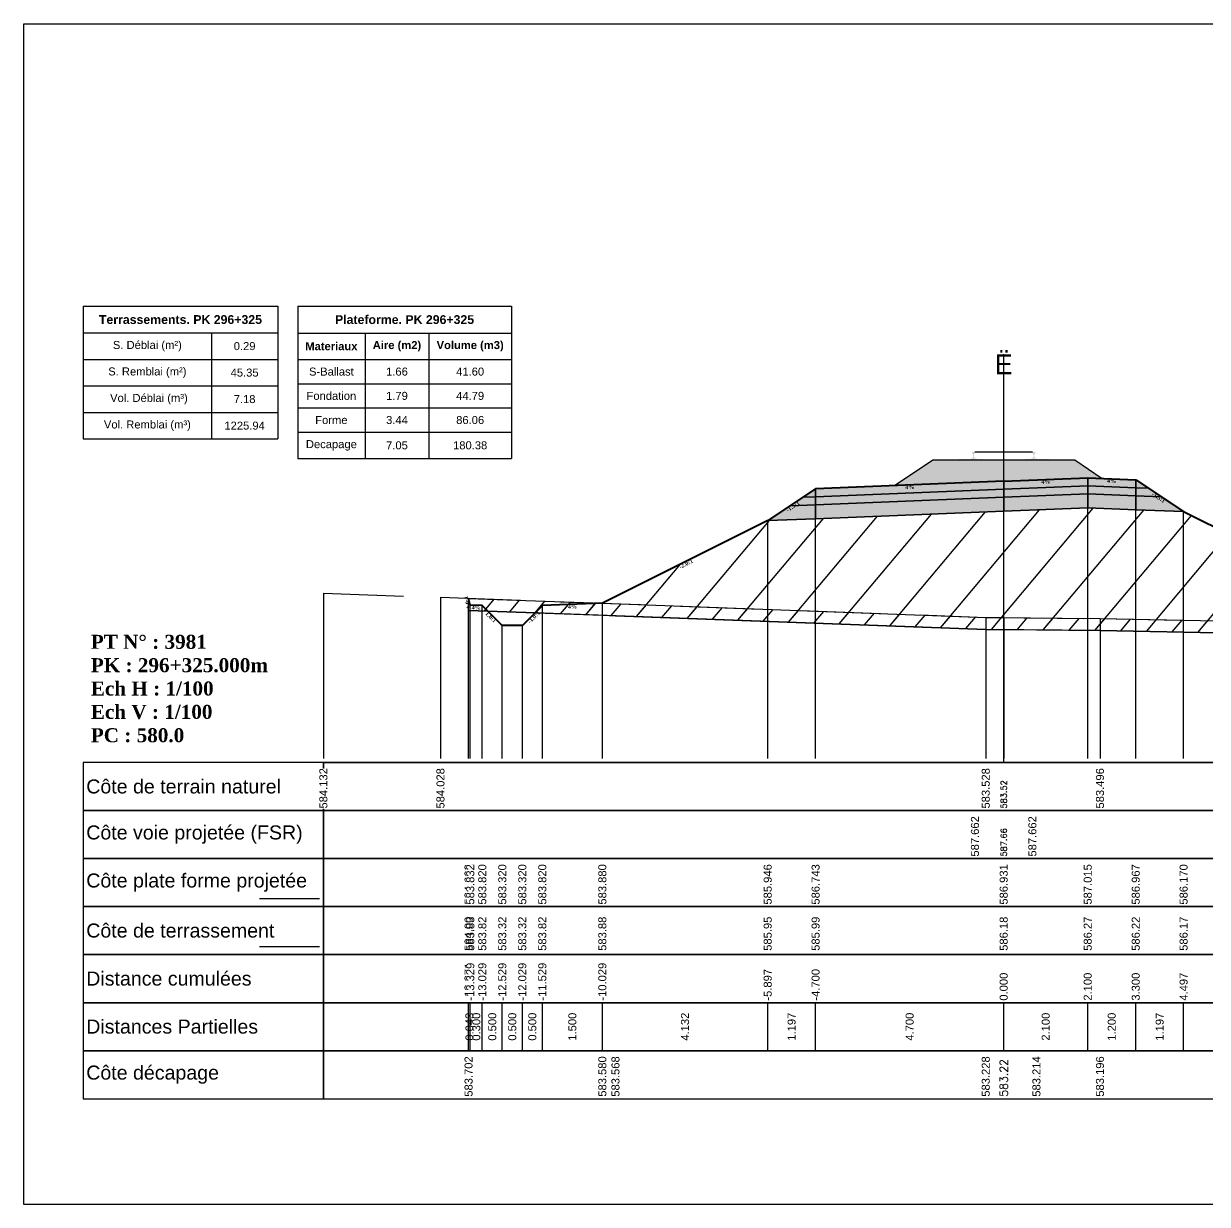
# Model space of a CAD drawing. Header units: millimetres. Extents: x 2762 to 3076, y 916 to 3305.
# Drawn here: x 2950.21 to 2979.79, y 2343.65 to 2373.15 of the extents above; entities that cross this region are included whole.
import ezdxf

# ---------------------------------------------------------------- set-up
doc = ezdxf.new("R2010")
doc.units = ezdxf.units.MM
doc.header["$LTSCALE"] = 2
doc.linetypes.add('CACHE', pattern=[9.525, 6.35, -3.175])
doc.linetypes.add('DASHED', pattern=[0.75, 0.5, -0.25])
for name, color, linetype in [('C-ANNO-TABL', 1, 'Continuous'), ('C-ANNO-TABL-TEXT', 150, 'Continuous'), ('C-ANNO-TABL-TITL', 150, 'Continuous'), ('C-ANNO-TABL-TTBL', 5, 'Continuous'), ('C-ROAD-CORR', 5, 'Continuous'), ('C-ROAD-SCTN', 7, 'Continuous')]:
    doc.layers.add(name, color=color, linetype=linetype)
doc.styles.add('ARIAL', font='arial.ttf')
doc.styles.add('C3D_Etiquette', font='romans.shx')
doc.styles.add('C3D_Profil_Travers', font='romans.shx')
doc.styles.get("Standard").update_dxf_attribs({"font": 'arial.ttf'})

msp = doc.modelspace()

# ---------------------------------------------------------------- hatches: boundary and pattern name
at = {"linetype": 'Continuous', "lineweight": -3}
msp.add_hatch(color=254, dxfattribs=at).paths.add_polyline_path([(2973.487, 2362.063), (2973.487, 2362.248), (2973.602, 2362.269), (2973.95, 2362.269), (2973.95, 2362.274), (2973.876, 2362.274), (2973.876, 2362.284), (2973.877, 2362.285), (2973.879, 2362.286), (2973.88, 2362.286), (2973.9, 2362.288), (2973.903, 2362.288), (2973.906, 2362.29), (2973.934, 2362.3), (2973.937, 2362.301), (2973.938, 2362.303), (2973.939, 2362.304), (2973.94, 2362.308), (2973.941, 2362.315), (2973.942, 2362.324), (2973.943, 2362.335), (2973.943, 2362.358), (2973.942, 2362.374), (2973.942, 2362.381), (2973.941, 2362.387), (2973.94, 2362.391), (2973.94, 2362.393), (2973.939, 2362.397), (2973.938, 2362.398), (2973.937, 2362.4), (2973.936, 2362.401), (2973.935, 2362.402), (2973.919, 2362.407), (2973.917, 2362.409), (2973.916, 2362.41), (2973.915, 2362.411), (2973.915, 2362.414), (2973.915, 2362.432), (2973.916, 2362.436), (2973.917, 2362.439), (2973.919, 2362.441), (2973.921, 2362.443), (2973.924, 2362.444), (2973.925, 2362.444), (2973.929, 2362.445), (2973.933, 2362.446), (2973.936, 2362.446), (2973.94, 2362.446), (2973.945, 2362.446), (2973.948, 2362.446), (2973.951, 2362.446), (2973.955, 2362.446), (2973.958, 2362.446), (2973.962, 2362.446), (2973.967, 2362.446), (2973.97, 2362.446), (2973.974, 2362.445), (2973.978, 2362.444), (2973.979, 2362.444), (2973.981, 2362.443), (2973.984, 2362.441), (2973.986, 2362.439), (2973.987, 2362.436), (2973.987, 2362.432), (2973.987, 2362.414), (2973.987, 2362.411), (2973.987, 2362.41), (2973.986, 2362.409), (2973.984, 2362.407), (2973.968, 2362.402), (2973.967, 2362.401), (2973.965, 2362.4), (2973.964, 2362.398), (2973.964, 2362.397), (2973.963, 2362.393), (2973.962, 2362.391), (2973.962, 2362.387), (2973.961, 2362.381), (2973.96, 2362.374), (2973.96, 2362.358), (2973.96, 2362.335), (2973.961, 2362.324), (2973.962, 2362.315), (2973.963, 2362.308), (2973.964, 2362.304), (2973.965, 2362.303), (2973.966, 2362.301), (2973.968, 2362.3), (2973.997, 2362.29), (2974, 2362.288), (2974.003, 2362.288), (2974.023, 2362.286), (2974.024, 2362.286), (2974.025, 2362.285), (2974.026, 2362.284), (2974.026, 2362.274), (2973.952, 2362.274), (2973.952, 2362.269), (2974.156, 2362.269), (2974.288, 2362.238), (2975.122, 2362.238), (2975.253, 2362.269), (2975.457, 2362.269), (2975.457, 2362.274), (2975.383, 2362.274), (2975.383, 2362.284), (2975.384, 2362.285), (2975.386, 2362.286), (2975.387, 2362.286), (2975.407, 2362.288), (2975.41, 2362.288), (2975.413, 2362.29), (2975.441, 2362.3), (2975.444, 2362.301), (2975.445, 2362.303), (2975.446, 2362.304), (2975.447, 2362.308), (2975.448, 2362.315), (2975.449, 2362.324), (2975.45, 2362.335), (2975.45, 2362.358), (2975.449, 2362.374), (2975.449, 2362.381), (2975.448, 2362.387), (2975.447, 2362.391), (2975.447, 2362.393), (2975.446, 2362.397), (2975.445, 2362.398), (2975.444, 2362.4), (2975.443, 2362.401), (2975.442, 2362.402), (2975.426, 2362.407), (2975.424, 2362.409), (2975.423, 2362.41), (2975.422, 2362.411), (2975.422, 2362.414), (2975.422, 2362.432), (2975.423, 2362.436), (2975.424, 2362.439), (2975.426, 2362.441), (2975.428, 2362.443), (2975.431, 2362.444), (2975.432, 2362.444), (2975.436, 2362.445), (2975.44, 2362.446), (2975.443, 2362.446), (2975.447, 2362.446), (2975.452, 2362.446), (2975.455, 2362.446), (2975.458, 2362.446), (2975.462, 2362.446), (2975.465, 2362.446), (2975.469, 2362.446), (2975.474, 2362.446), (2975.477, 2362.446), (2975.481, 2362.445), (2975.485, 2362.444), (2975.486, 2362.444), (2975.488, 2362.443), (2975.491, 2362.441), (2975.493, 2362.439), (2975.494, 2362.436), (2975.494, 2362.432), (2975.494, 2362.414), (2975.494, 2362.411), (2975.494, 2362.41), (2975.493, 2362.409), (2975.491, 2362.407), (2975.475, 2362.402), (2975.474, 2362.401), (2975.472, 2362.4), (2975.471, 2362.398), (2975.471, 2362.397), (2975.47, 2362.393), (2975.469, 2362.391), (2975.469, 2362.387), (2975.468, 2362.381), (2975.467, 2362.374), (2975.467, 2362.358), (2975.467, 2362.335), (2975.468, 2362.324), (2975.469, 2362.315), (2975.47, 2362.308), (2975.471, 2362.304), (2975.472, 2362.303), (2975.473, 2362.301), (2975.475, 2362.3), (2975.504, 2362.29), (2975.507, 2362.288), (2975.51, 2362.288), (2975.53, 2362.286), (2975.531, 2362.286), (2975.532, 2362.285), (2975.533, 2362.284), (2975.533, 2362.274), (2975.459, 2362.274), (2975.459, 2362.269), (2975.807, 2362.269), (2975.922, 2362.248), (2975.922, 2362.063)])
h = msp.add_hatch(dxfattribs=at)
h.set_pattern_fill('GRAVEL', color=252, scale=0.009, style=0)
h.set_pattern_definition([(228.0128, (2972.136781, 2361.83464), (-1.8288, -2.0574), [0.030755, -3.0447435]), (184.96974, (2972.116207, 2361.81178), (2.743199999, 0.228600013), [0.0527764, -5.2248644]), (132.51045, (2972.063629, 2361.807208), (2.286, -2.5146), [0.0372133, -3.684125]), (267.2737, (2971.974475, 2361.750058), (0.2286, 4.572), [0.0480604, -4.7579794]), (292.83365, (2971.972189, 2361.702052), (-1.143, 2.7432), [0.047127, -4.6655827]), (357.2737, (2971.990477, 2361.658618), (-4.572, 0.2286), [0.0480604, -4.7579794]), (37.69424, (2972.038483, 2361.656332), (-2.9718, -2.286), [0.0635574, -6.2921804]), (72.25533, (2972.088775, 2361.695194), (1.6002, 5.0292), [0.0600048, -5.940473]), (121.42957, (2972.107063, 2361.752344), (-1.8288, 2.9718), [0.048223, -4.774099]), (175.23636, (2972.081917, 2361.793492), (2.5146, -0.2286), [0.055054, -2.697654]), (222.39744, (2972.027053, 2361.798064), (-2.7432, -2.5146), [0.071197, -7.0485095]), (138.81407, (2972.20079, 2361.747772), (-1.6002, 1.3716), [0.0243004, -2.405751]), (171.46923, (2972.182501, 2361.763774), (2.9718, -0.4572), [0.0462314, -4.5769175]), (225, (2972.13678, 2361.77063), (-3e-17, -0.2286), [0.032329, -0.29096]), (203.1986, (2972.12078, 2361.798064), (1.143, 0.4572), [0.01741, -1.723556]), (291.8014, (2972.104777, 2361.791206), (-0.2286, 0.6858), [0.024621, -1.206428]), (30.9638, (2972.11392, 2361.768346), (0.6858, 0.4572), [0.039989, -1.292967]), (161.565, (2972.14821, 2361.78892), (0.4572, -0.2286), [0.028916, -0.693981]), (16.38954, (2971.972189, 2361.791206), (2.286, 0.6858), [0.040508, -4.0102944]), (70.34618, (2972.011051, 2361.802636), (-0.9144, -2.5146), [0.033984, -3.3643994]), (293.1986, (2972.14821, 2361.83464), (-0.4572, 1.143), [0.034819, -1.7061465]), (343.61046, (2972.161927, 2361.802636), (-2.286, 0.6858), [0.040508, -4.0102944]), (339.44395, (2971.97219, 2361.649474), (-1.143, 0.4572), [0.039063, -1.914096]), (294.77514, (2972.008765, 2361.635758), (-1.143, 2.5146), [0.0327305, -3.2403234]), (66.8014, (2972.150497, 2361.60604), (0.4572, 1.143), [0.034819, -1.7061465]), (17.35402, (2972.164213, 2361.638044), (-2.9718, -0.9144), [0.0383204, -3.793714]), (69.44395, (2972.038483, 2361.60604), (-0.4572, -1.143), [0.0195316, -1.933628]), (101.3099, (2972.13678, 2361.60604), (-0.2286, 0.9144), [0.011656, -1.1539795]), (165.9638, (2972.134495, 2361.61747), (0.6858, -0.2286), [0.047127, -0.895415]), (186.009, (2972.088775, 2361.6289), (2.286, 0.2286), [0.043674, -4.323723]), (303.69, (2972.11392, 2361.74777), (-0.2286, 0.4572), [0.032969, -0.79126]), (353.15723, (2972.132209, 2361.72034), (3.8862, -0.4572), [0.05756, -5.698441]), (60.9454, (2972.18936, 2361.713482), (-0.9144, -1.6002), [0.023536, -2.330045]), (90, (2972.2008, 2361.73406), (-0.2286, 0.2286), [0.013716, -0.214884]), (120.25644, (2972.084203, 2361.635758), (0.9144, -1.6002), [0.031758, -3.1440547]), (48.0128, (2972.068201, 2361.66319), (1.8288, 2.0574), [0.06151, -3.0139886]), (0, (2972.10935, 2361.7089), (0.2286, 0.2286), [0.059436, -0.169164]), (325.30485, (2972.168785, 2361.70891), (2.286, -1.6002), [0.036145, -3.5783385]), (254.0546, (2972.198503, 2361.688336), (-0.2286, -0.9144), [0.033285, -1.6309485]), (207.64598, (2972.189359, 2361.656332), (-4.3434, -2.286), [0.054193, -5.365122]), (175.42608, (2972.141353, 2361.631186), (-2.9718, 0.2286), [0.0573327, -5.675926])])
h.paths.add_polyline_path([(2971.972, 2361.606), (2972.93, 2362.244), (2976.48, 2362.244), (2977.169, 2361.785), (2976.805, 2361.799)])
h = msp.add_hatch(color=11, dxfattribs=at)
h.paths.add_polyline_path([(2978.005, 2361.551), (2978.005, 2361.751), (2978.324, 2361.539)])
h.paths.add_polyline_path([(2976.805, 2361.599), (2976.805, 2361.799), (2978.005, 2361.751), (2978.005, 2361.551)])
h.paths.add_polyline_path([(2974.705, 2361.515), (2974.705, 2361.715), (2976.805, 2361.799), (2976.805, 2361.599)])
h.paths.add_polyline_path([(2970.005, 2361.327), (2970.005, 2361.527), (2974.705, 2361.715), (2974.705, 2361.515)])
h.paths.add_polyline_path([(2969.685, 2361.315), (2970.005, 2361.527), (2970.005, 2361.327)])
h = msp.add_hatch(color=30, dxfattribs=at)
h.paths.add_polyline_path([(2978.005, 2361.351), (2978.005, 2361.551), (2978.324, 2361.539), (2978.643, 2361.326)])
h.paths.add_polyline_path([(2976.805, 2361.399), (2976.805, 2361.599), (2978.005, 2361.551), (2978.005, 2361.351)])
h.paths.add_polyline_path([(2974.705, 2361.315), (2974.705, 2361.515), (2976.805, 2361.599), (2976.805, 2361.399)])
h.paths.add_polyline_path([(2970.005, 2361.127), (2970.005, 2361.327), (2974.705, 2361.515), (2974.705, 2361.315)])
h.paths.add_polyline_path([(2969.366, 2361.102), (2969.685, 2361.315), (2970.005, 2361.327), (2970.005, 2361.127)])
h = msp.add_hatch(color=83, dxfattribs=at)
h.paths.add_polyline_path([(2978.005, 2361.001), (2978.005, 2361.351), (2978.643, 2361.326), (2979.201, 2360.953)])
h.paths.add_polyline_path([(2976.805, 2361.049), (2976.805, 2361.399), (2978.005, 2361.351), (2978.005, 2361.001)])
h.paths.add_polyline_path([(2974.705, 2360.965), (2974.705, 2361.315), (2976.805, 2361.399), (2976.805, 2361.049)])
h.paths.add_polyline_path([(2970.005, 2360.777), (2970.005, 2361.127), (2974.705, 2361.315), (2974.705, 2360.965)])
h.paths.add_polyline_path([(2968.808, 2360.729), (2969.366, 2361.102), (2970.005, 2361.127), (2970.005, 2360.777)])
h = msp.add_hatch(dxfattribs=at)
h.set_pattern_fill('_U', color=3, angle=50, style=0, pattern_type=0)
h.set_pattern_definition([(50, (2962.9977, 2358.4252), (-0.766044, 0.642788), [])])
h.paths.add_polyline_path([(2962.998, 2358.425), (2963.176, 2358.604), (2964.676, 2358.664), (2968.808, 2360.729), (2976.805, 2361.049), (2979.201, 2360.953), (2984.824, 2358.142), (2984.824, 2357.842), (2977.111, 2357.98), (2974.257, 2358.012)])
h.paths.add_polyline_path([(2961.333, 2358.486), (2961.333, 2358.786), (2961.376, 2358.616), (2961.676, 2358.604), (2961.811, 2358.469)])
h = msp.add_hatch(dxfattribs=at)
h.set_pattern_fill('_U', color=150, scale=0.5, angle=50, style=0, pattern_type=0)
h.set_pattern_definition([(50, (2962.9977, 2358.4252), (-0.383022, 0.321394), [])])
h.paths.add_polyline_path([(2962.998, 2358.425), (2963.176, 2358.604), (2964.676, 2358.664), (2974.257, 2358.312), (2977.111, 2358.28), (2984.824, 2358.142), (2984.824, 2357.842), (2977.111, 2357.98), (2974.257, 2358.012)])
h.paths.add_polyline_path([(2961.333, 2358.786), (2964.676, 2358.664), (2963.176, 2358.604), (2962.998, 2358.425), (2961.811, 2358.469), (2961.676, 2358.604), (2961.376, 2358.616)])
h.paths.add_polyline_path([(2961.333, 2358.486), (2961.333, 2358.786), (2961.376, 2358.616), (2961.676, 2358.604), (2961.811, 2358.469)])

# ---------------------------------------------------------------- linework, layer by layer
at = {"color": 7, "linetype": 'Continuous', "lineweight": -3}
for p, q in [((2974.705, 2354.684), (2974.705, 2364.884)), ((2957.704, 2354.684), (2991.706, 2354.684)), ((2961.333, 2347.484), (2961.333, 2348.684)), ((2961.376, 2347.484), (2961.376, 2348.684)), ((2961.376, 2347.484), (2961.376, 2348.684)), ((2961.676, 2347.484), (2961.676, 2348.684)), ((2961.676, 2347.484), (2961.676, 2348.684)), ((2962.176, 2347.484), (2962.176, 2348.684)), ((2962.176, 2347.484), (2962.176, 2348.684)), ((2962.676, 2347.484), (2962.676, 2348.684)), ((2962.676, 2347.484), (2962.676, 2348.684)), ((2963.176, 2347.484), (2963.176, 2348.684)), ((2963.176, 2347.484), (2963.176, 2348.684)), ((2964.676, 2347.484), (2964.676, 2348.684)), ((2964.676, 2347.484), (2964.676, 2348.684)), ((2968.808, 2347.484), (2968.808, 2348.684)), ((2968.808, 2347.484), (2968.808, 2348.684)), ((2970.005, 2347.484), (2970.005, 2348.684)), ((2970.005, 2347.484), (2970.005, 2348.684)), ((2974.705, 2347.484), (2974.705, 2348.684)), ((2974.705, 2347.484), (2974.705, 2348.684)), ((2976.805, 2347.484), (2976.805, 2348.684)), ((2976.805, 2347.484), (2976.805, 2348.684)), ((2978.005, 2347.484), (2978.005, 2348.684)), ((2978.005, 2347.484), (2978.005, 2348.684)), ((2979.201, 2347.484), (2979.201, 2348.684)), ((2979.201, 2347.484), (2979.201, 2348.684))]:
    msp.add_line(p, q, dxfattribs=at)
at = {"color": 251, "linetype": 'Continuous', "lineweight": -3}
for p, q in [((2971.972, 2361.606), (2972.93, 2362.244)), ((2972.93, 2362.244), (2976.48, 2362.244)), ((2976.48, 2362.244), (2977.169, 2361.785)), ((2976.805, 2361.799), (2971.972, 2361.606)), ((2974.705, 2361.715), (2976.805, 2361.799)), ((2977.169, 2361.785), (2976.805, 2361.799)), ((2976.805, 2361.599), (2976.805, 2361.799)), ((2976.805, 2361.799), (2978.005, 2361.751)), ((2976.805, 2361.799), (2976.805, 2361.599)), ((2969.685, 2361.315), (2970.005, 2361.527)), ((2970.005, 2361.527), (2974.705, 2361.715)), ((2970.005, 2361.327), (2970.005, 2361.527)), ((2970.005, 2361.527), (2970.005, 2361.327)), ((2974.705, 2361.515), (2970.005, 2361.327)), ((2974.705, 2361.515), (2974.705, 2361.715)), ((2974.705, 2361.715), (2974.705, 2361.515)), ((2976.805, 2361.599), (2974.705, 2361.515)), ((2978.005, 2361.551), (2976.805, 2361.599)), ((2978.005, 2361.551), (2978.005, 2361.751)), ((2978.005, 2361.751), (2978.324, 2361.539)), ((2978.005, 2361.751), (2978.005, 2361.551)), ((2978.324, 2361.539), (2978.005, 2361.551)), ((2970.005, 2361.327), (2969.685, 2361.315))]:
    msp.add_line(p, q, dxfattribs=at)
at = {"color": 53, "linetype": 'Continuous', "lineweight": -3}
for p, q in [((2970.005, 2361.327), (2974.705, 2361.515)), ((2974.705, 2361.515), (2976.805, 2361.599)), ((2974.705, 2361.315), (2974.705, 2361.515)), ((2974.705, 2361.515), (2974.705, 2361.315)), ((2976.805, 2361.399), (2976.805, 2361.599)), ((2976.805, 2361.599), (2978.005, 2361.551)), ((2976.805, 2361.599), (2976.805, 2361.399)), ((2978.005, 2361.351), (2978.005, 2361.551)), ((2978.005, 2361.551), (2978.324, 2361.539)), ((2978.005, 2361.551), (2978.005, 2361.351)), ((2978.324, 2361.539), (2978.643, 2361.326)), ((2969.366, 2361.102), (2969.685, 2361.315)), ((2969.685, 2361.315), (2970.005, 2361.327)), ((2970.005, 2361.127), (2970.005, 2361.327)), ((2970.005, 2361.327), (2970.005, 2361.127)), ((2974.705, 2361.315), (2970.005, 2361.127)), ((2970.005, 2361.127), (2974.705, 2361.315)), ((2976.805, 2361.399), (2974.705, 2361.315)), ((2974.705, 2361.315), (2976.805, 2361.399)), ((2974.705, 2360.965), (2974.705, 2361.315)), ((2974.705, 2361.315), (2974.705, 2360.965)), ((2978.005, 2361.351), (2976.805, 2361.399)), ((2976.805, 2361.049), (2976.805, 2361.399)), ((2976.805, 2361.399), (2978.005, 2361.351)), ((2976.805, 2361.399), (2976.805, 2361.049)), ((2978.643, 2361.326), (2978.005, 2361.351)), ((2978.005, 2361.001), (2978.005, 2361.351)), ((2978.005, 2361.351), (2978.643, 2361.326)), ((2978.005, 2361.351), (2978.005, 2361.001)), ((2978.643, 2361.326), (2979.201, 2360.953)), ((2968.808, 2360.729), (2969.366, 2361.102)), ((2970.005, 2361.127), (2969.366, 2361.102)), ((2969.366, 2361.102), (2970.005, 2361.127)), ((2970.005, 2360.777), (2970.005, 2361.127)), ((2970.005, 2361.127), (2970.005, 2360.777)), ((2974.705, 2360.965), (2970.005, 2360.777)), ((2976.805, 2361.049), (2974.705, 2360.965)), ((2978.005, 2361.001), (2976.805, 2361.049)), ((2979.201, 2360.953), (2978.005, 2361.001)), ((2970.005, 2360.777), (2968.808, 2360.729))]:
    msp.add_line(p, q, dxfattribs=at)
at = {"color": 253, "linetype": 'Continuous', "lineweight": -3}
for p, q in [((2968.808, 2360.729), (2976.805, 2361.049)), ((2976.805, 2361.049), (2979.201, 2360.953)), ((2979.201, 2360.953), (2984.824, 2358.142)), ((2964.676, 2358.664), (2968.808, 2360.729)), ((2961.333, 2358.786), (2964.676, 2358.664)), ((2961.376, 2358.616), (2961.333, 2358.786)), ((2961.333, 2358.486), (2961.333, 2358.786)), ((2961.333, 2358.786), (2961.376, 2358.616)), ((2961.333, 2358.486), (2961.333, 2358.786)), ((2961.333, 2358.786), (2961.376, 2358.616)), ((2961.676, 2358.604), (2961.376, 2358.616)), ((2961.376, 2358.616), (2961.676, 2358.604)), ((2961.376, 2358.616), (2961.676, 2358.604)), ((2961.811, 2358.469), (2961.676, 2358.604)), ((2961.676, 2358.604), (2961.811, 2358.469)), ((2961.676, 2358.604), (2961.811, 2358.469)), ((2962.998, 2358.425), (2963.176, 2358.604)), ((2963.176, 2358.604), (2962.998, 2358.425)), ((2962.998, 2358.425), (2963.176, 2358.604)), ((2963.176, 2358.604), (2964.676, 2358.664)), ((2964.676, 2358.664), (2963.176, 2358.604)), ((2963.176, 2358.604), (2964.676, 2358.664)), ((2964.676, 2358.664), (2974.257, 2358.312)), ((2961.811, 2358.469), (2961.333, 2358.486)), ((2961.811, 2358.469), (2961.333, 2358.486)), ((2962.998, 2358.425), (2961.811, 2358.469)), ((2961.811, 2358.469), (2962.998, 2358.425)), ((2962.176, 2358.104), (2961.811, 2358.469)), ((2962.998, 2358.425), (2962.676, 2358.104)), ((2974.257, 2358.012), (2962.998, 2358.425)), ((2974.257, 2358.012), (2962.998, 2358.425)), ((2974.257, 2358.312), (2977.111, 2358.28)), ((2977.111, 2358.28), (2984.824, 2358.142)), ((2962.676, 2358.104), (2962.176, 2358.104)), ((2977.111, 2357.98), (2974.257, 2358.012)), ((2977.111, 2357.98), (2974.257, 2358.012)), ((2984.824, 2357.842), (2977.111, 2357.98)), ((2984.824, 2357.842), (2977.111, 2357.98))]:
    msp.add_line(p, q, dxfattribs=at)
at = {"color": 8, "linetype": 'CACHE', "lineweight": -3}
for p, q in [((2974.705, 2354.784), (2974.705, 2360.965)), ((2974.705, 2354.784), (2974.705, 2360.965)), ((2976.805, 2354.784), (2976.805, 2361.049)), ((2978.005, 2354.784), (2978.005, 2361.001)), ((2979.201, 2354.784), (2979.201, 2360.953)), ((2968.808, 2354.784), (2968.808, 2360.729)), ((2970.005, 2354.784), (2970.005, 2360.777)), ((2961.333, 2354.784), (2961.333, 2358.786)), ((2961.376, 2354.784), (2961.376, 2358.616)), ((2961.676, 2354.784), (2961.676, 2358.604)), ((2963.176, 2354.784), (2963.176, 2358.604)), ((2964.676, 2354.784), (2964.676, 2358.664)), ((2962.176, 2354.784), (2962.176, 2358.104)), ((2962.676, 2354.784), (2962.676, 2358.104))]:
    msp.add_line(p, q, dxfattribs=at)
at = {"color": 105, "linetype": 'DASHED', "lineweight": -3, "ltscale": 2}
for p, q in [((2957.705, 2358.915), (2960.631, 2358.812)), ((2960.631, 2358.812), (2974.257, 2358.312)), ((2974.257, 2358.312), (2974.705, 2358.307)), ((2974.705, 2358.307), (2977.111, 2358.28)), ((2977.111, 2358.28), (2991.705, 2358.02))]:
    msp.add_line(p, q, dxfattribs=at)
at = {"color": 98, "linetype": 'CACHE', "lineweight": -3}
for p, q in [((2957.705, 2358.915), (2957.705, 2354.784)), ((2960.631, 2358.812), (2960.631, 2354.784)), ((2974.257, 2358.312), (2974.257, 2354.784)), ((2974.705, 2358.307), (2974.705, 2354.784)), ((2977.111, 2358.28), (2977.111, 2354.784))]:
    msp.add_line(p, q, dxfattribs=at)
at = {"color": 6, "linetype": 'Continuous', "lineweight": -3}
for p, q in [((2961.333, 2358.486), (2964.676, 2358.364)), ((2964.676, 2358.364), (2965.004, 2358.352)), ((2965.004, 2358.352), (2974.257, 2358.012)), ((2974.257, 2358.012), (2974.705, 2358.007)), ((2974.705, 2358.007), (2975.524, 2357.997)), ((2975.524, 2357.997), (2977.111, 2357.98)), ((2977.111, 2357.98), (2984.824, 2357.842))]:
    msp.add_line(p, q, dxfattribs=at)
at = {"color": 154, "linetype": 'Continuous', "lineweight": -3}
msp.add_line((2956.104, 2351.284), (2957.604, 2351.284), dxfattribs=at)
at = {"color": 1, "linetype": 'Continuous', "lineweight": -3}
msp.add_line((2956.104, 2350.084), (2957.604, 2350.084), dxfattribs=at)
at = {"color": 7, "linetype": 'Continuous', "lineweight": -3}
for points in [[(2957.704, 2353.484), (2957.704, 2354.684), (2951.704, 2354.684), (2951.704, 2353.484)], [(2957.704, 2353.484), (2991.706, 2353.484), (2991.706, 2354.684), (2957.704, 2354.684)], [(2957.704, 2352.284), (2957.704, 2353.484), (2951.704, 2353.484), (2951.704, 2352.284)], [(2957.704, 2352.284), (2991.706, 2352.284), (2991.706, 2353.484), (2957.704, 2353.484)], [(2957.704, 2351.084), (2957.704, 2352.284), (2951.704, 2352.284), (2951.704, 2351.084)], [(2957.704, 2351.084), (2991.706, 2351.084), (2991.706, 2352.284), (2957.704, 2352.284)], [(2957.704, 2349.884), (2957.704, 2351.084), (2951.704, 2351.084), (2951.704, 2349.884)], [(2957.704, 2349.884), (2991.706, 2349.884), (2991.706, 2351.084), (2957.704, 2351.084)], [(2957.704, 2348.684), (2957.704, 2349.884), (2951.704, 2349.884), (2951.704, 2348.684)], [(2957.704, 2348.684), (2991.706, 2348.684), (2991.706, 2349.884), (2957.704, 2349.884)], [(2957.704, 2347.484), (2957.704, 2348.684), (2951.704, 2348.684), (2951.704, 2347.484)], [(2957.704, 2347.484), (2991.706, 2347.484), (2991.706, 2348.684), (2957.704, 2348.684)], [(2957.704, 2346.284), (2957.704, 2347.484), (2951.704, 2347.484), (2951.704, 2346.284)], [(2957.704, 2346.284), (2991.706, 2346.284), (2991.706, 2347.484), (2957.704, 2347.484)]]:
    msp.add_3dface(points, dxfattribs=at)
at = {"layer": 'C-ANNO-TABL', "color": 7, "linetype": 'Continuous', "lineweight": -3}
for p, q in [((2951.704, 2365.419), (2954.909, 2365.419)), ((2954.909, 2365.419), (2956.563, 2365.419)), ((2954.909, 2365.419), (2954.909, 2364.757)), ((2957.063, 2365.416), (2958.745, 2365.416)), ((2958.745, 2365.416), (2960.341, 2365.416)), ((2958.745, 2365.416), (2958.745, 2364.754)), ((2960.341, 2365.416), (2962.403, 2365.416)), ((2960.341, 2365.416), (2960.341, 2364.754)), ((2951.704, 2364.757), (2954.909, 2364.757)), ((2954.909, 2364.757), (2956.563, 2364.757)), ((2954.909, 2364.757), (2954.909, 2364.095)), ((2957.063, 2364.754), (2958.745, 2364.754)), ((2958.745, 2364.754), (2960.341, 2364.754)), ((2958.745, 2364.754), (2958.745, 2364.147)), ((2960.341, 2364.754), (2962.403, 2364.754)), ((2960.341, 2364.754), (2960.341, 2364.147)), ((2951.704, 2364.095), (2954.909, 2364.095)), ((2954.909, 2364.095), (2956.563, 2364.095)), ((2954.909, 2364.095), (2954.909, 2363.432)), ((2957.063, 2364.147), (2958.745, 2364.147)), ((2958.745, 2364.147), (2960.341, 2364.147)), ((2958.745, 2364.147), (2958.745, 2363.543)), ((2960.341, 2364.147), (2962.403, 2364.147)), ((2960.341, 2364.147), (2960.341, 2363.543)), ((2951.704, 2363.432), (2954.909, 2363.432)), ((2954.909, 2363.432), (2956.563, 2363.432)), ((2954.909, 2363.432), (2954.909, 2362.77)), ((2957.063, 2363.543), (2958.745, 2363.543)), ((2958.745, 2363.543), (2960.341, 2363.543)), ((2958.745, 2363.543), (2958.745, 2362.939)), ((2960.341, 2363.543), (2962.403, 2363.543)), ((2960.341, 2363.543), (2960.341, 2362.939)), ((2957.063, 2362.939), (2958.745, 2362.939)), ((2958.745, 2362.939), (2960.341, 2362.939)), ((2958.745, 2362.939), (2958.745, 2362.28)), ((2960.341, 2362.939), (2962.403, 2362.939)), ((2960.341, 2362.939), (2960.341, 2362.28))]:
    msp.add_line(p, q, dxfattribs=at)
at = {"layer": 'C-ANNO-TABL-TTBL', "color": 7, "linetype": 'Continuous', "lineweight": -3}
for p, q in [((2951.704, 2366.084), (2956.563, 2366.084)), ((2951.704, 2366.084), (2951.704, 2365.419)), ((2956.563, 2366.084), (2956.563, 2365.419)), ((2957.063, 2366.084), (2962.403, 2366.084)), ((2957.063, 2366.084), (2957.063, 2365.416)), ((2962.403, 2366.084), (2962.403, 2365.416)), ((2951.704, 2365.419), (2951.704, 2364.757)), ((2956.563, 2365.419), (2956.563, 2364.757)), ((2957.063, 2365.416), (2957.063, 2364.754)), ((2962.403, 2365.416), (2962.403, 2364.754)), ((2951.704, 2364.757), (2951.704, 2364.095)), ((2956.563, 2364.757), (2956.563, 2364.095)), ((2957.063, 2364.754), (2957.063, 2364.147)), ((2962.403, 2364.754), (2962.403, 2364.147)), ((2951.704, 2364.095), (2951.704, 2363.432)), ((2956.563, 2364.095), (2956.563, 2363.432)), ((2957.063, 2364.147), (2957.063, 2363.543)), ((2962.403, 2364.147), (2962.403, 2363.543)), ((2951.704, 2363.432), (2951.704, 2362.77)), ((2956.563, 2363.432), (2956.563, 2362.77)), ((2957.063, 2363.543), (2957.063, 2362.939)), ((2962.403, 2363.543), (2962.403, 2362.939)), ((2951.704, 2362.77), (2954.909, 2362.77)), ((2954.909, 2362.77), (2956.563, 2362.77)), ((2957.063, 2362.939), (2957.063, 2362.28)), ((2962.403, 2362.939), (2962.403, 2362.28)), ((2957.063, 2362.28), (2958.745, 2362.28)), ((2958.745, 2362.28), (2960.341, 2362.28)), ((2960.341, 2362.28), (2962.403, 2362.28))]:
    msp.add_line(p, q, dxfattribs=at)
at = {"layer": 'C-ROAD-CORR', "color": 1, "linetype": 'Continuous', "lineweight": 40}
for p, q in [((2974.705, 2361.715), (2976.805, 2361.799)), ((2976.805, 2361.799), (2978.005, 2361.751)), ((2970.005, 2361.527), (2968.808, 2360.729)), ((2974.705, 2361.715), (2970.005, 2361.527)), ((2978.005, 2361.751), (2979.201, 2360.953)), ((2979.201, 2360.953), (2984.824, 2358.142)), ((2968.808, 2360.729), (2964.676, 2358.664)), ((2961.376, 2358.616), (2961.333, 2358.786)), ((2961.676, 2358.604), (2961.376, 2358.616)), ((2962.176, 2358.104), (2961.676, 2358.604)), ((2963.176, 2358.604), (2962.676, 2358.104)), ((2964.676, 2358.664), (2963.176, 2358.604)), ((2962.676, 2358.104), (2962.176, 2358.104))]:
    msp.add_line(p, q, dxfattribs=at)
at = {"layer": 'C-ROAD-CORR', "color": 102, "linetype": 'Continuous', "lineweight": -3, "ltscale": 0.5}
for p, q in [((2974.705, 2360.965), (2970.005, 2360.777)), ((2974.705, 2360.965), (2976.805, 2361.049)), ((2976.805, 2361.049), (2978.005, 2361.001)), ((2978.005, 2361.001), (2979.201, 2360.953)), ((2970.005, 2360.777), (2968.808, 2360.729))]:
    msp.add_line(p, q, dxfattribs=at)
at = {"layer": 'C-ROAD-CORR', "color": 1, "linetype": 'Continuous', "lineweight": -3}
for p, q in [((2962.176, 2358.104), (2961.676, 2358.604)), ((2963.176, 2358.604), (2962.676, 2358.104))]:
    msp.add_line(p, q, dxfattribs=at)
at = {"layer": 'C-ROAD-SCTN', "color": 154, "linetype": 'Continuous', "lineweight": -3}
for p, q in [((2973.987, 2362.446), (2974.705, 2362.446)), ((2974.705, 2362.446), (2975.422, 2362.446)), ((2974.705, 2361.715), (2976.805, 2361.799)), ((2976.805, 2361.799), (2978.005, 2361.751)), ((2968.808, 2360.729), (2970.005, 2361.527)), ((2970.005, 2361.527), (2974.705, 2361.715)), ((2978.005, 2361.751), (2979.201, 2360.953)), ((2979.201, 2360.953), (2984.824, 2358.142)), ((2964.676, 2358.664), (2968.808, 2360.729)), ((2961.333, 2358.786), (2961.376, 2358.616)), ((2961.376, 2358.616), (2961.676, 2358.604)), ((2961.676, 2358.604), (2962.176, 2358.104)), ((2962.676, 2358.104), (2963.176, 2358.604)), ((2963.176, 2358.604), (2964.676, 2358.664)), ((2962.176, 2358.104), (2962.676, 2358.104))]:
    msp.add_line(p, q, dxfattribs=at)
at = {"layer": 'C-ROAD-SCTN', "color": 140, "linetype": 'Continuous', "lineweight": -3}
for p, q in [((2971.972, 2361.606), (2972.93, 2362.244)), ((2972.93, 2362.244), (2972.973, 2362.244)), ((2972.973, 2362.244), (2974.705, 2362.244)), ((2974.705, 2362.244), (2976.436, 2362.244)), ((2976.436, 2362.244), (2976.48, 2362.244)), ((2976.48, 2362.244), (2977.169, 2361.785))]:
    msp.add_line(p, q, dxfattribs=at)
at = {"layer": 'C-ROAD-SCTN', "color": 1, "linetype": 'Continuous', "lineweight": -3}
for p, q in [((2970.005, 2360.777), (2974.705, 2360.965)), ((2974.705, 2360.965), (2976.805, 2361.049)), ((2976.805, 2361.049), (2978.005, 2361.001)), ((2978.005, 2361.001), (2979.201, 2360.953)), ((2979.201, 2360.953), (2984.824, 2358.142)), ((2964.676, 2358.664), (2968.808, 2360.729)), ((2968.808, 2360.729), (2970.005, 2360.777)), ((2961.333, 2358.786), (2961.376, 2358.616)), ((2961.376, 2358.616), (2961.676, 2358.604)), ((2961.676, 2358.604), (2962.176, 2358.104)), ((2962.676, 2358.104), (2963.176, 2358.604)), ((2963.176, 2358.604), (2964.676, 2358.664)), ((2962.176, 2358.104), (2962.676, 2358.104))]:
    msp.add_line(p, q, dxfattribs=at)

# ---------------------------------------------------------------- texts
at = {"color": 7, "linetype": 'Continuous', "lineweight": -3}
for s, insert, char_height, attachment_point, style in [('{\\fWingdings|b0|i0|c2|p0;Ë}', (2974.705, 2364.384), 0.5, 8, 'C3D_Profil_Travers'), ('{\\fTimes New Roman|b1|i0|c0|p18;PT N° : 3981\\PPK : 296+325.000m\\PEch H : 1/100\\PEch V : 1/100\\PPC : 580.0}', (2951.893, 2355.184), 0.35, 7, 'C3D_Profil_Travers'), ('{\\fArial|b0|i0|c0|p34;Côte de terrain naturel}', (2951.779, 2354.084), 0.35, 4, 'C3D_Etiquette'), ('{\\fArial|b0|i0|c0|p34;Côte plate forme projetée}', (2951.779, 2351.684), 0.35, 4, 'C3D_Etiquette'), ('{\\fArial|b0|i0|c0|p34;Côte de terrassement}', (2951.779, 2350.484), 0.35, 4, 'C3D_Etiquette'), ('{\\fArial|b0|i0|c0|p34;Distance cumulées}', (2951.779, 2349.284), 0.35, 4, 'C3D_Etiquette'), ('{\\fArial|b0|i0|c0|p34;Distances Partielles}', (2951.779, 2348.084), 0.35, 4, 'C3D_Etiquette'), ('{\\fArial|b0|i0|c0|p34;Côte décapage}', (2951.779, 2346.884), 0.35, 4, 'C3D_Etiquette')]:
    msp.add_mtext(s, dxfattribs=dict(at, insert=insert, char_height=char_height, attachment_point=attachment_point, style=style))
at = {"color": 7, "linetype": 'Continuous', "lineweight": -3, "char_height": 0.1, "style": 'C3D_Etiquette'}
for s, insert, width, attachment_point, rotation in [('{\\fTimes New Roman|b1|i0|c0|p18;4%}', (2972.355, 2361.617), 0.42071, 2, 2.2906), ('{\\fTimes New Roman|b1|i0|c0|p18;4%}', (2975.755, 2361.753), 0.37094, 2, 2.2906), ('{\\fTimes New Roman|b1|i0|c0|p18;4%}', (2977.404, 2361.771), 0.42071, 2, 357.7094), ('{\\fTimes New Roman|b1|i0|c0|p18;-1.5:1}', (2969.408, 2361.125), 0.34598, 2, 33.6901), ('{\\fTimes New Roman|b1|i0|c0|p18;-1.5:1}', (2978.601, 2361.349), 0.34598, 2, 326.3099), ('{\\fTimes New Roman|b1|i0|c0|p18;-2.0:1}', (2966.744, 2359.693), 0.34598, 2, 26.5651), ('{\\fTimes New Roman|b1|i0|c0|p18;1.0:1}', (2961.351, 2358.7), 0.29446, 8, 104.0362), ('{\\fTimes New Roman|b1|i0|c0|p18;4%}', (2961.526, 2358.606), 0.37094, 2, 357.7094), ('{\\fTimes New Roman|b1|i0|c0|p18;4%}', (2963.926, 2358.63), 0.42071, 2, 2.2906), ('{\\fTimes New Roman|b1|i0|c0|p18;1.0:1}', (2961.923, 2358.351), 0.29001, 2, 315), ('{\\fTimes New Roman|b1|i0|c0|p18;-1.0:1}', (2962.929, 2358.351), 0.34598, 2, 45)]:
    msp.add_mtext(s, dxfattribs=dict(at, insert=insert, width=width, attachment_point=attachment_point, rotation=rotation))
at = {"color": 7, "linetype": 'Continuous', "lineweight": -3, "rotation": 90, "style": 'C3D_Profil_Travers'}
for s, insert, char_height, attachment_point in [('583.52', (2974.705, 2353.534), 0.15, 4), ('587.66', (2974.705, 2352.334), 0.15, 4), ('{\\fArial|b0|i0|c0|p34;584.00}', (2961.333, 2349.979), 0.2, 4), ('{\\fArial|b0|i0|c0|p34;583.83}', (2961.376, 2349.979), 0.2, 4), ('{\\fArial|b0|i0|c0|p34;583.82}', (2961.676, 2349.979), 0.2, 4), ('{\\fArial|b0|i0|c0|p34;583.32}', (2962.176, 2349.979), 0.2, 4), ('{\\fArial|b0|i0|c0|p34;583.32}', (2962.676, 2349.979), 0.2, 4), ('{\\fArial|b0|i0|c0|p34;583.82}', (2963.176, 2349.979), 0.2, 4), ('{\\fArial|b0|i0|c0|p34;583.88}', (2964.676, 2349.979), 0.2, 4), ('{\\fArial|b0|i0|c0|p34;585.95}', (2968.808, 2349.979), 0.2, 4), ('{\\fArial|b0|i0|c0|p34;585.99}', (2970.005, 2349.979), 0.2, 4), ('{\\fArial|b0|i0|c0|p34;586.18}', (2974.705, 2349.979), 0.2, 4), ('{\\fArial|b0|i0|c0|p34;586.27}', (2976.805, 2349.979), 0.2, 4), ('{\\fArial|b0|i0|c0|p34;586.22}', (2978.005, 2349.979), 0.2, 4), ('{\\fArial|b0|i0|c0|p34;586.17}', (2979.201, 2349.979), 0.2, 4), ('{\\fArial|b0|i0|c0|p34;0.043}', (2961.355, 2348.084), 0.2, 5), ('{\\fArial|b0|i0|c0|p34;0.300}', (2961.526, 2348.084), 0.2, 5), ('{\\fArial|b0|i0|c0|p34;0.500}', (2961.926, 2348.084), 0.2, 5), ('{\\fArial|b0|i0|c0|p34;0.500}', (2962.426, 2348.084), 0.2, 5), ('{\\fArial|b0|i0|c0|p34;0.500}', (2962.926, 2348.084), 0.2, 5), ('{\\fArial|b0|i0|c0|p34;1.500}', (2963.926, 2348.084), 0.2, 5), ('{\\fArial|b0|i0|c0|p34;4.132}', (2966.742, 2348.084), 0.2, 5), ('{\\fArial|b0|i0|c0|p34;1.197}', (2969.406, 2348.084), 0.2, 5), ('{\\fArial|b0|i0|c0|p34;4.700}', (2972.355, 2348.084), 0.2, 5), ('{\\fArial|b0|i0|c0|p34;2.100}', (2975.755, 2348.084), 0.2, 5), ('{\\fArial|b0|i0|c0|p34;1.200}', (2977.405, 2348.084), 0.2, 5), ('{\\fArial|b0|i0|c0|p34;1.197}', (2978.603, 2348.084), 0.2, 5), ('583.22', (2974.705, 2346.334), 0.2, 4)]:
    msp.add_mtext(s, dxfattribs=dict(at, insert=insert, char_height=char_height, attachment_point=attachment_point))
at = {"color": 7, "linetype": 'Continuous', "lineweight": -3, "insert": (2951.779, 2352.884), "char_height": 0.35, "attachment_point": 4}
msp.add_mtext('{\\fArial|b0|i0|c0|p34;Côte voie projetée (FSR)}', dxfattribs=at)
at = {"layer": 'C-ANNO-TABL-TEXT', "color": 7, "linetype": 'Continuous', "lineweight": -3, "char_height": 0.2, "attachment_point": 5, "style": 'ARIAL'}
for s, insert in [('{\\fArial|b0|i0|c0|p34;\\C7;0.29}', (2955.736, 2365.088)), ('{\\fArial|b0|i0|c0|p34;\\C7;45.35}', (2955.736, 2364.426)), ('{\\fArial|b0|i0|c0|p34;\\C7;S-Ballast}', (2957.904, 2364.451)), ('{\\fArial|b0|i0|c0|p34;\\C7;1.66}', (2959.543, 2364.451)), ('{\\C18;\\c0;41.60}', (2961.372, 2364.451)), ('{\\fArial|b0|i0|c0|p34;\\C7;Fondation}', (2957.904, 2363.845)), ('{\\fArial|b0|i0|c0|p34;\\C7;1.79}', (2959.543, 2363.845)), ('{\\C18;\\c0;44.79}', (2961.372, 2363.845)), ('{\\fArial|b0|i0|c0|p34;\\C7;7.18}', (2955.736, 2363.764)), ('{\\fArial|b0|i0|c0|p34;\\C7;Forme}', (2957.904, 2363.241)), ('{\\fArial|b0|i0|c0|p34;\\C7;3.44}', (2959.543, 2363.241)), ('{\\C18;\\c0;86.06}', (2961.372, 2363.241)), ('{\\fArial|b0|i0|c0|p34;\\C7;1225.94}', (2955.736, 2363.101)), ('{\\fArial|b0|i0|c0|p34;\\C7;Decapage}', (2957.904, 2362.609)), ('{\\fArial|b0|i0|c0|p34;\\C7;7.05}', (2959.543, 2362.609)), ('{\\C18;\\c0;180.38}', (2961.372, 2362.609))]:
    msp.add_mtext(s, dxfattribs=dict(at, insert=insert))
at = {"layer": 'C-ANNO-TABL-TITL', "color": 7, "linetype": 'Continuous', "lineweight": -3, "attachment_point": 5, "style": 'ARIAL'}
for s, insert, char_height in [('{\\fArial|b1|i0|c0|p34;\\C7;Terrassements. PK 296+325}', (2954.133, 2365.751), 0.22), ('{\\fArial|b1|i0|c0|p34;\\C18;\\c0;Plateforme. PK 296+325}', (2959.733, 2365.75), 0.22), ('{\\fArial|b0|i0|c0|p34;\\C7;S. Déblai (m²) }', (2953.306, 2365.088), 0.2), ('{\\fArial|b1|i0|c0|p34;\\C7;Materiaux   }', (2957.904, 2365.085), 0.2), ('{\\fArial|b1|i0|c0|p34;\\C7;Aire (m2)}', (2959.543, 2365.085), 0.2), ('{\\fArial|b1|i0|c0|p34;\\C7;Volume (m3)}', (2961.372, 2365.085), 0.2), ('{\\fArial|b0|i0|c0|p34;\\C7;S. Remblai (m²) }', (2953.306, 2364.426), 0.2), ('{\\fArial|b0|i0|c0|p34;\\C7; Vol. Déblai (m³) }', (2953.306, 2363.764), 0.2), ('{\\fArial|b0|i0|c0|p34;\\C7;Vol. Remblai (m³)}', (2953.306, 2363.101), 0.2)]:
    msp.add_mtext(s, dxfattribs=dict(at, insert=insert, char_height=char_height))

# ---------------------------------------------------------------- next in the draw order: texts
at = {"color": 7, "linetype": 'Continuous', "lineweight": -3, "char_height": 0.2, "attachment_point": 4, "rotation": 90, "style": 'C3D_Profil_Travers', "bg_fill": 3, "box_fill_scale": 1.000375, "bg_fill_color": 256, "bg_fill_true_color": 13158600, "bg_fill_transparency": 0}
for s, insert, width in [('{\\fArial|b0|i0|c0|p34;584.132}', (2957.705, 2353.534), 0.99347), ('{\\fArial|b0|i0|c0|p34;584.028}', (2960.631, 2353.534), 0.99595), ('{\\fArial|b0|i0|c0|p34;583.528}', (2974.257, 2353.534), 0.99595), ('{\\fArial|b0|i0|c0|p34;583.496}', (2977.111, 2353.534), 0.99539), ('{\\fArial|b0|i0|c0|p34;587.662}', (2973.987, 2352.334), 0.99347), ('{\\fArial|b0|i0|c0|p34;587.662}', (2975.422, 2352.334), 0.99347), ('{\\fArial|b0|i0|c0|p34;584.002}', (2961.333, 2351.134), 0.99347), ('{\\fArial|b0|i0|c0|p34;583.320}', (2962.176, 2351.134), 0.99484), ('{\\fArial|b0|i0|c0|p34;583.320}', (2962.676, 2351.134), 0.99484), ('{\\fArial|b0|i0|c0|p34;583.820}', (2963.176, 2351.134), 0.99484), ('{\\fArial|b0|i0|c0|p34;583.880}', (2964.676, 2351.134), 0.99484), ('{\\fArial|b0|i0|c0|p34;585.946}', (2968.808, 2351.134), 0.99539), ('{\\fArial|b0|i0|c0|p34;586.743}', (2970.005, 2351.134), 0.99553), ('{\\fArial|b0|i0|c0|p34;586.931}', (2974.705, 2351.134), 0.95654), ('{\\fArial|b0|i0|c0|p34;587.015}', (2976.805, 2351.134), 0.99705), ('{\\fArial|b0|i0|c0|p34;586.967}', (2978.005, 2351.134), 0.99553), ('{\\fArial|b0|i0|c0|p34;586.170}', (2979.201, 2351.134), 0.99484), ('{\\fArial|b0|i0|c0|p34;\\C256;-13.371}', (2961.333, 2348.734), 0.89632), ('{\\fArial|b0|i0|c0|p34;\\C256;-12.529}', (2962.176, 2348.734), 0.93573), ('{\\fArial|b0|i0|c0|p34;\\C256;-12.029}', (2962.676, 2348.734), 0.93573), ('{\\fArial|b0|i0|c0|p34;\\C256;-11.529}', (2963.176, 2348.734), 0.93573), ('{\\fArial|b0|i0|c0|p34;\\C256;-10.029}', (2964.676, 2348.734), 0.93573), ('{\\fArial|b0|i0|c0|p34;\\C256;-5.897}', (2968.808, 2348.734), 0.77838), ('{\\fArial|b0|i0|c0|p34;\\C256;-4.700}', (2970.005, 2348.734), 0.77769), ('{\\fArial|b0|i0|c0|p34;\\C256;0.000}', (2974.705, 2348.734), 0.68096), ('{\\fArial|b0|i0|c0|p34;\\C256;2.100}', (2976.805, 2348.734), 0.6844), ('{\\fArial|b0|i0|c0|p34;\\C256;3.300}', (2978.005, 2348.734), 0.68082), ('{\\fArial|b0|i0|c0|p34;\\C256;4.497}', (2979.201, 2348.734), 0.68978), ('{\\fArial|b0|i0|c0|p34;583.702}', (2961.333, 2346.334), 0.99347), ('{\\fArial|b0|i0|c0|p34;583.580}', (2964.676, 2346.334), 0.99484), ('{\\fArial|b0|i0|c0|p34;583.228}', (2974.257, 2346.334), 0.99595), ('{\\fArial|b0|i0|c0|p34;583.214}', (2975.524, 2346.334), 0.99471), ('{\\fArial|b0|i0|c0|p34;583.196}', (2977.111, 2346.334), 0.99539)]:
    msp.add_mtext(s, dxfattribs=dict(at, insert=insert, width=width))

# ---------------------------------------------------------------- next in the draw order: texts
for s, insert, width in [('{\\fArial|b0|i0|c0|p34;583.832}', (2961.376, 2351.134), 0.99347), ('{\\fArial|b0|i0|c0|p34;\\C256;-13.329}', (2961.376, 2348.734), 0.93573), ('{\\fArial|b0|i0|c0|p34;583.568}', (2965.004, 2346.334), 0.99595)]:
    msp.add_mtext(s, dxfattribs=dict(at, insert=insert, width=width))

# ---------------------------------------------------------------- next in the draw order: texts
for s, insert, width in [('{\\fArial|b0|i0|c0|p34;583.820}', (2961.676, 2351.134), 0.99484), ('{\\fArial|b0|i0|c0|p34;\\C256;-13.029}', (2961.676, 2348.734), 0.93573)]:
    msp.add_mtext(s, dxfattribs=dict(at, insert=insert, width=width))

# ---------------------------------------------------------------- next in the draw order: linework, layer by layer
msp.add_lwpolyline([(2950.215, 2373.145), (2999.215, 2373.145), (2999.215, 2343.645), (2950.215, 2343.645)], close=True)

doc.saveas('drawing.dxf')
